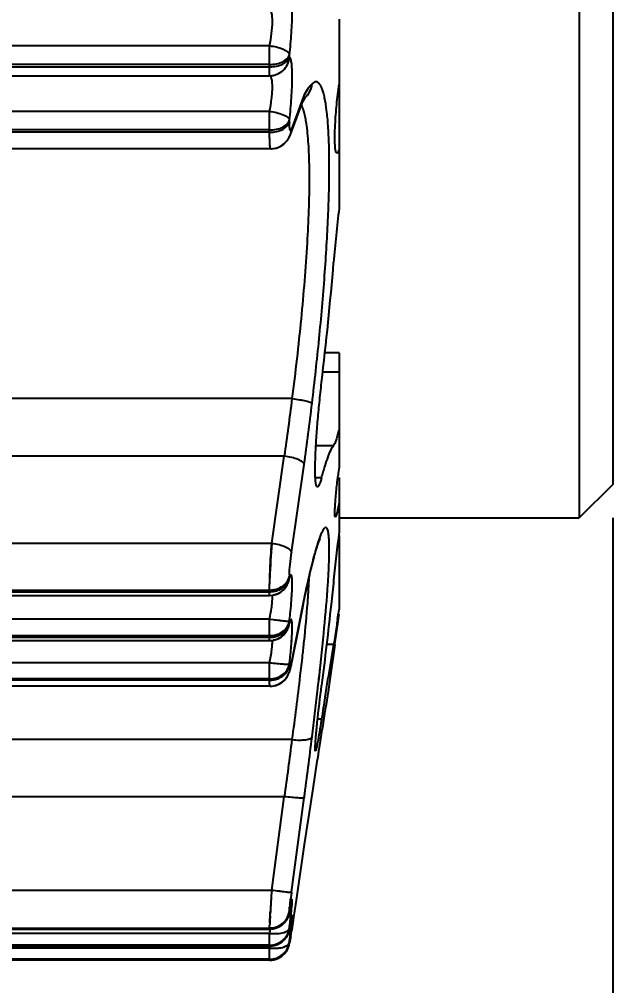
# Model space of a CAD drawing. Header units: millimetres. Extents: x 0 to 297, y 0 to 210.
# Drawn here: x 171.33 to 180.22, y 66.8 to 81.28 of the extents above; entities that cross this region are included whole.
import ezdxf

# ---------------------------------------------------------------- set-up
doc = ezdxf.new("R2010")
doc.units = ezdxf.units.MM
doc.header["$LTSCALE"] = 16.335
doc.layers.get('0').update_dxf_attribs({"linetype": 'CONTINUOUS'})
doc.layers.add('MEMBER', color=7, linetype='CONTINUOUS')
doc.styles.get("Standard").update_dxf_attribs({"font": 'txt', "width": 0.8})
doc.dimstyles.new('DIMSTYLE_3', dxfattribs={"dimtxt": 2.3, "dimasz": 2, "dimexe": 1, "dimexo": 0.5, "dimgap": 0.575, "dimtad": 1, "dimdec": 3, "dimdsep": 46, "dimtxsty": 'Standard', "dimblk": '_FILLED', "dimblk1": '_FILLED', "dimblk2": '_FILLED', "dimcen": 0.09, "dimadec": 0, "dimazin": 0, "dimtp": 0.1, "dimtm": 0.05, "dimtfac": 1, "dimtdec": 3, "dimtofl": 0, "dimtmove": 0, "dimatfit": 3, "dimldrblk": '_FILLED', "dimfxl": 1, "dimtolj": 1, "dimarcsym": 0})

# ---------------------------------------------------------------- blocks, each defined once
blk = doc.blocks.new('_FILLED')
at = {"color": 0, "linetype": 'ByBlock'}
blk.add_solid([(0, 0), (-1, 0.125), (-1, -0.125)], dxfattribs=at)
blk = doc.blocks.new('*D4')
at = {"color": 2, "linetype": 'Continuous'}
for p, q in [((180.218, 73.812), (180.218, 53.07)), ((162.718, 73.312), (162.718, 53.07)), ((162.718, 54.07), (171.468, 54.07)), ((180.218, 54.07), (171.468, 54.07))]:
    blk.add_line(p, q, dxfattribs=at)
at = {"color": 2, "linetype": 'Continuous', "xscale": 2, "yscale": 2, "zscale": 2, "rotation": 180}
blk.add_blockref('_FILLED', (162.718, 54.07), dxfattribs=at)
at = {"color": 2, "linetype": 'Continuous', "xscale": 2, "yscale": 2, "zscale": 2}
blk.add_blockref('_FILLED', (180.218, 54.07), dxfattribs=at)
at = {"color": 2, "linetype": 'Continuous', "insert": (171.468, 56.945), "char_height": 2.3, "width": 7.36, "attachment_point": 2, "line_spacing_factor": 0.9}
blk.add_mtext('17.5', dxfattribs=at)

msp = doc.modelspace()

# ---------------------------------------------------------------- linework, layer by layer
at = {"layer": 'MEMBER', "color": 7, "linetype": 'Continuous'}
for p, q in [((179.718, 121.8118), (179.718, 73.8118)), ((180.218, 121.3118), (180.218, 74.3118)), ((176.118, 81.2827), (176.118, 78.4494)), ((175.077, 80.886), (167.3589, 80.886)), ((175.077, 80.4379), (175.077, 80.886)), ((175.3741, 80.7147), (175.3741, 80.7506)), ((175.077, 80.6073), (167.3589, 80.6073)), ((167.3589, 80.5711), (175.077, 80.5711)), ((167.3589, 80.4379), (175.077, 80.4379)), ((175.3891, 79.5586), (175.5803, 80.069)), ((175.5971, 80.1508), (175.5373, 79.991)), ((175.5733, 80.0503), (175.5872, 80.0746)), ((175.5734, 80.0507), (175.5881, 80.0761)), ((175.5872, 80.0746), (175.6027, 80.099)), ((175.589, 80.0777), (175.6032, 80.0998)), ((175.6027, 80.099), (175.6148, 80.1159)), ((175.6148, 80.1159), (175.6205, 80.1228)), ((175.6222, 80.1248), (175.6234, 80.1262)), ((175.625, 80.1279), (175.6254, 80.1282)), ((175.5373, 79.991), (175.506, 79.9077)), ((175.077, 79.9027), (167.3589, 79.9027)), ((175.077, 79.5911), (175.077, 79.9027)), ((175.3741, 79.7429), (175.3741, 79.7768)), ((175.506, 79.9077), (175.4401, 79.732)), ((175.4737, 79.8216), (175.4401, 79.732)), ((175.506, 79.9077), (175.4737, 79.8216)), ((175.4401, 79.732), (175.4053, 79.6392)), ((175.077, 79.6252), (167.3589, 79.6252)), ((175.077, 79.5911), (167.3589, 79.5911)), ((175.0943, 79.3438), (167.3417, 79.3438)), ((176.118, 76.2869), (175.9068, 76.2869)), ((176.118, 76.2869), (176.118, 74.5736)), ((175.8747, 76.0033), (176.118, 76.0033)), ((175.4163, 75.5995), (167.0196, 75.5995)), ((175.7723, 74.8986), (176.0369, 74.8986)), ((175.2974, 74.7386), (167.1385, 74.7386)), ((175.1082, 73.4339), (175.2974, 74.7386)), ((175.4053, 73.2921), (175.5971, 74.6147)), ((175.7621, 74.4167), (175.8561, 74.4167)), ((176.118, 74.4159), (176.118, 73.6033)), ((180.218, 74.3118), (179.718, 73.8118)), ((176.118, 73.8118), (179.718, 73.8118)), ((167.3277, 73.4339), (175.1082, 73.4339)), ((175.8279, 73.4918), (175.8332, 73.5035)), ((175.8287, 73.4935), (175.8339, 73.505)), ((176.118, 73.5476), (176.118, 72.4427)), ((175.7452, 73.2338), (175.7597, 73.286)), ((175.7583, 73.2811), (175.7717, 73.3274)), ((175.7708, 73.3242), (175.7826, 73.3631)), ((175.7013, 73.0618), (175.7174, 73.127)), ((175.7076, 73.0878), (175.7204, 73.1388)), ((175.7076, 73.0878), (175.7134, 73.1231)), ((175.7174, 73.127), (175.734, 73.1917)), ((175.7316, 73.1825), (175.7471, 73.2408)), ((175.6772, 72.9619), (175.7039, 73.0726)), ((175.3607, 72.8525), (175.3608, 72.8529)), ((175.3741, 72.9163), (175.3741, 72.9408)), ((175.6269, 72.7435), (175.6528, 72.8573)), ((175.6528, 72.8573), (175.6781, 72.9655)), ((175.6711, 72.9256), (175.6715, 72.9371)), ((167.3589, 72.7319), (175.077, 72.7319)), ((167.3589, 72.7071), (175.077, 72.7071)), ((175.077, 72.6501), (175.077, 72.7319)), ((175.5935, 72.5918), (175.6276, 72.7464)), ((167.3589, 72.6501), (175.077, 72.6501)), ((175.592, 72.592), (175.5676, 72.4675)), ((175.5971, 72.618), (175.592, 72.592)), ((175.5971, 72.618), (175.5942, 72.5952)), ((175.5676, 72.4675), (175.4737, 71.9879)), ((175.077, 72.295), (167.3589, 72.295)), ((175.077, 71.9738), (175.077, 72.295)), ((175.077, 72.295), (175.1321, 72.2886)), ((175.3741, 72.239), (175.3741, 72.263)), ((176.056, 71.9223), (176.118, 72.3723)), ((176.056, 71.9223), (176.1025, 72.2604)), ((175.3635, 72.1849), (175.3653, 72.1901)), ((175.3635, 72.1849), (175.3636, 72.1852)), ((175.3636, 72.1852), (175.3741, 72.239)), ((175.077, 72.0484), (167.3589, 72.0484)), ((167.3589, 72.0242), (175.077, 72.0242)), ((167.3589, 71.9738), (175.077, 71.9738)), ((175.4737, 71.9879), (175.4401, 71.8166)), ((175.4401, 71.8166), (175.4053, 71.6392)), ((175.9304, 71.9198), (176.0369, 71.9198)), ((176.0546, 71.9118), (175.9718, 71.3229)), ((176.0546, 71.9119), (176.056, 71.9223)), ((175.077, 71.6437), (167.3589, 71.6437)), ((175.077, 71.3804), (175.077, 71.6437)), ((175.3741, 71.6006), (175.3741, 71.6225)), ((175.3965, 71.5879), (175.4026, 71.6172)), ((175.4026, 71.6172), (175.4053, 71.6392)), ((175.077, 71.4025), (167.3589, 71.4025)), ((175.077, 71.3804), (167.3589, 71.3804)), ((175.258, 71.3477), (175.2937, 71.3775)), ((175.2937, 71.3775), (175.3231, 71.4103)), ((175.9076, 71.1274), (175.9552, 71.4221)), ((175.0832, 71.292), (167.3527, 71.292)), ((175.0832, 71.292), (175.1381, 71.297)), ((175.7957, 71.2171), (175.8065, 71.3113)), ((175.9585, 71.2417), (175.9431, 71.1468)), ((175.9718, 71.3229), (175.9585, 71.2417)), ((175.9717, 71.3226), (175.9585, 71.2417)), ((175.9431, 71.1468), (175.9223, 71.0182)), ((175.7979, 70.8045), (175.8561, 70.8045)), ((175.4163, 70.4914), (167.0196, 70.4914)), ((175.8347, 70.4691), (175.8152, 70.3445)), ((175.8108, 70.3166), (175.7973, 70.2306)), ((175.8152, 70.3445), (175.8108, 70.3166)), ((175.2974, 69.6363), (167.1385, 69.6363)), ((175.1082, 68.2377), (175.2974, 69.6363)), ((175.4053, 68.2041), (175.5971, 69.6219)), ((175.5971, 68.9207), (175.4737, 68.0859)), ((167.3277, 68.2377), (175.1082, 68.2377)), ((175.4737, 68.0859), (175.4401, 67.8589)), ((175.086, 67.8801), (175.0875, 67.9081)), ((175.3727, 67.8994), (175.3785, 67.9326)), ((175.3727, 67.8995), (175.3741, 67.9096)), ((175.3741, 67.9096), (175.3741, 67.9193)), ((175.3756, 67.9163), (175.3822, 67.9533)), ((175.3798, 67.94), (175.3857, 67.9718)), ((175.3837, 67.9611), (175.3888, 67.9881)), ((175.3872, 67.9798), (175.3916, 68.0022)), ((175.3904, 67.9959), (175.3941, 68.0142)), ((175.3932, 68.0097), (175.3962, 68.0237)), ((175.3955, 68.0208), (175.3974, 68.029)), ((175.3969, 68.0267), (175.398, 68.0315)), ((175.0845, 67.8523), (175.086, 67.8801)), ((175.4003, 67.7994), (175.4016, 67.805)), ((175.4401, 67.8589), (175.4082, 67.6435)), ((167.3589, 67.6682), (175.077, 67.6682)), ((167.3589, 67.6584), (175.077, 67.6584)), ((167.3589, 67.6502), (175.077, 67.6502)), ((175.077, 67.6502), (175.077, 67.6682)), ((175.373, 67.6487), (175.3783, 67.6806)), ((175.373, 67.6488), (175.3741, 67.6566)), ((175.3741, 67.6566), (175.3741, 67.665)), ((175.3773, 67.6742), (175.3855, 67.7219)), ((175.3827, 67.706), (175.3891, 67.7419)), ((175.3982, 67.576), (175.405, 67.6211)), ((175.405, 67.6211), (175.4053, 67.6237)), ((175.4082, 67.6435), (175.4053, 67.6237)), ((175.077, 67.5886), (167.3589, 67.5886)), ((175.077, 67.3975), (175.077, 67.5886)), ((175.3902, 67.5251), (175.3982, 67.576)), ((175.077, 67.4118), (167.3589, 67.4118)), ((167.3589, 67.4033), (175.077, 67.4033)), ((167.3589, 67.3975), (175.077, 67.3975)), ((175.077, 67.3686), (167.3589, 67.3686)), ((175.077, 67.1936), (175.077, 67.3686)), ((175.3126, 67.2997), (175.3299, 67.3238)), ((175.3634, 67.394), (175.3689, 67.4124)), ((175.3669, 67.4055), (175.3716, 67.4233)), ((175.3689, 67.4124), (175.3724, 67.4264)), ((175.3716, 67.4233), (175.3748, 67.4377)), ((175.3741, 67.4487), (175.3741, 67.4553)), ((175.3751, 67.4388), (175.3777, 67.4518)), ((175.0775, 67.1862), (167.3584, 67.1862)), ((175.077, 67.2003), (167.3589, 67.2003)), ((175.077, 67.1936), (167.3589, 67.1936)), ((175.0775, 67.1862), (175.1042, 67.1874)), ((175.1042, 67.1874), (175.1399, 67.1928)), ((175.1487, 67.1948), (175.1825, 67.2052)), ((175.2614, 67.2491), (175.2852, 67.2697)), ((175.2852, 67.2697), (175.3061, 67.2918)), ((175.3101, 67.2966), (175.3276, 67.3203))]:
    msp.add_line(p, q, dxfattribs=at)
for points in [[(175.1751, 79.3548), (175.2369, 79.3793), (175.289, 79.4141), (175.3298, 79.4548), (175.3597, 79.497), (175.3799, 79.5361)], [(175.3584, 79.4949), (175.3785, 79.5332), (175.3888, 79.558)], [(175.0943, 79.3438), (175.1258, 79.3455), (175.1881, 79.3587), (175.2442, 79.3833), (175.2918, 79.4165), (175.3299, 79.4549)], [(175.0943, 79.3438), (175.1069, 79.3441), (175.1751, 79.3548)], [(175.7826, 73.3631), (175.7936, 73.3979), (175.8039, 73.4285)], [(175.8037, 73.428), (175.8128, 73.4535), (175.821, 73.4749), (175.8279, 73.4918)], [(175.3736, 71.5041), (175.3817, 71.529), (175.3886, 71.5539), (175.395, 71.5808), (175.4015, 71.6115), (175.5942, 72.5952)], [(175.3231, 71.4103), (175.3457, 71.4438), (175.3622, 71.4758), (175.3741, 71.5056), (175.3826, 71.532), (175.3897, 71.5586), (175.3965, 71.5879)], [(175.1381, 71.297), (175.1863, 71.3102), (175.2297, 71.3299), (175.2679, 71.3551), (175.3002, 71.3839), (175.3267, 71.415), (175.3473, 71.4464), (175.3624, 71.4763)], [(175.0832, 71.292), (175.1162, 71.2938), (175.1684, 71.3043), (175.2158, 71.3227), (175.258, 71.3477)], [(175.3867, 67.7287), (175.3903, 67.7487), (175.3936, 67.7661)], [(175.3936, 67.7661), (175.3965, 67.7808), (175.3989, 67.7926), (175.4007, 67.8014)], [(175.3776, 67.4516), (175.3805, 67.467), (175.3835, 67.4841), (175.3867, 67.5034), (175.3902, 67.5251)], [(175.3061, 67.2918), (175.3239, 67.3149), (175.3388, 67.3385), (175.3511, 67.3626), (175.3604, 67.3854), (175.367, 67.4056)], [(175.3276, 67.3203), (175.3423, 67.3449), (175.3538, 67.3688), (175.3622, 67.3906)], [(175.3299, 67.3238), (175.3443, 67.3487), (175.3554, 67.3725), (175.3634, 67.394)], [(175.3622, 67.3906), (175.3681, 67.4094), (175.3717, 67.4238)], [(175.0775, 67.1862), (175.1128, 67.1883), (175.1487, 67.1948)], [(175.1399, 67.1928), (175.1737, 67.2021), (175.2054, 67.2148), (175.2347, 67.2307), (175.2614, 67.2491)], [(175.1825, 67.2052), (175.214, 67.219), (175.2429, 67.2359), (175.269, 67.2552), (175.2922, 67.2766), (175.3126, 67.2997)]]:
    msp.add_lwpolyline(points, dxfattribs=at)
for centre, radius, start, end in [((175.3255, 80.1641), 0.2719, 339.55815, 357.18174), ((175.423, 80.3366), 0.2905, 314.17122, 327.06039), ((176.6826, 79.7427), 1.3085, 179.991, 180.69889), ((172.1798, 79.2275), 3.4846, 5.86079, 6.41156), ((199.2812, 75.7183), 23.3237, 173.27555, 175.27109), ((123.3177, 82.0192), 52.9007, 353.29119, 355.25282), ((106.1355, 84.3212), 69.8277, 352.112261, 352.82481), ((100.4938, 84.6056), 75.7649, 352.42248, 353.121602), ((189.4521, 72.8651), 13.4431, 172.69857, 173.23842), ((212.1257, 69.1873), 36.2775, 173.00817, 174.15316), ((188.3158, 72.4704), 13.2427, 175.82744, 178.09024), ((180.1835, 72.0746), 4.5907, 163.72409, 165.11634), ((190.2623, 69.5426), 14.983, 166.17435, 166.47123), ((182.231, 71.5246), 6.7107, 165.06845, 166.21973), ((192.2234, 69.0713), 16.9999, 166.4731, 167.02721), ((175.077, 72.9501), 0.3, 269.99998, 341.02339), ((175.1104, 72.9385), 0.2646, 341.0994, 355.18284), ((176.2623, 72.9403), 0.8882, 178.88132, 179.96816), ((194.8533, 68.4618), 19.6996, 167.01677, 167.271), ((167.2719, 73.2519), 8.4055, 356.55126, 357.77518), ((161.2611, 73.788), 14.7216, 355.89065, 356.76771), ((175.0767, 73.0992), 0.3674, 270.04296, 281.16509), ((175.0769, 73.0758), 0.3687, 270.01562, 278.3064), ((175.0787, 73.0655), 0.3582, 278.25649, 286.71726), ((170.3023, 72.9658), 5.117, 355.84498, 356.91846), ((197.1518, 67.9433), 22.0558, 167.27265, 167.76338), ((162.9439, 73.5191), 12.7417, 355.5807, 356.52282), ((113.5027, 81.7601), 63.3047, 351.395308, 351.536253), ((175.0773, 72.2736), 0.2997, 269.99999, 342.73279), ((175.1474, 72.3051), 0.2309, 326.79226, 338.29847), ((175.1471, 72.2811), 0.2312, 326.83056, 338.28877), ((175.0769, 72.4079), 0.3595, 270.01744, 278.54346), ((175.0769, 72.3834), 0.3592, 270.01757, 278.53), ((175.0785, 72.3745), 0.3501, 278.48195, 287.14899), ((175.0785, 72.399), 0.3504, 278.49629, 287.07089), ((170.403, 72.3225), 5.0167, 355.7508, 356.81697), ((317.3185, 48.4595), 143.2162, 170.571875, 170.773637), ((133.3921, 76.4206), 42.4377, 353.26816, 353.68466), ((175.7939, 77.8193), 6.217, 263.37823, 264.37883), ((117.3506, 77.9803), 58.8351, 353.491555, 353.734777), ((175.0767, 71.7298), 0.3494, 270.05267, 281.7542), ((111.4708, 79.0734), 64.5189, 352.356152, 353.210592), ((96.397, 80.4213), 79.9304, 352.893716, 353.387628), ((330.1902, 46.3801), 156.2547, 170.887234, 171.007123), ((328.0877, 46.4717), 154.1326, 170.836288, 171.043004), ((17.0086, 90.3295), 159.9347, 352.560714, 352.889785), ((29.5381, 89.4749), 147.1082, 352.249645, 352.58561), ((343.8287, 43.9981), 170.0667, 171.126787, 171.312042), ((533.6087, 14.9843), 362.0518, 171.309814, 171.432502), ((202.3578, 66.3659), 27.3139, 176.0705, 176.82205), ((203.6311, 66.2854), 28.5897, 176.08445, 176.74615), ((184.0439, 67.0326), 8.7177, 172.27715, 172.76858), ((183.9946, 67.0391), 8.6679, 172.27574, 172.77), ((180.6356, 67.4491), 5.284, 172.94624, 173.89079), ((182.8477, 67.184), 7.512, 172.89098, 173.01163), ((183.2775, 67.1304), 7.9451, 172.77244, 172.89112), ((175.0999, 67.959), 0.2771, 347.71705, 351.76533), ((175.0969, 67.9497), 0.2801, 349.64299, 351.77627), ((180.2058, 67.0806), 4.9023, 169.41865, 170.26404), ((178.2721, 67.7009), 2.9071, 174.13907, 174.4058), ((178.8974, 67.6368), 3.5358, 173.91715, 174.14057), ((175.0772, 67.9501), 0.2997, 269.99994, 350.18044), ((184.248, 67.3532), 9.1771, 176.88213, 177.54358), ((175.0842, 67.9642), 0.2939, 310.18718, 323.92976), ((159.9552, 69.6133), 15.5415, 352.79827, 353.51963), ((157.8255, 69.8782), 17.6876, 352.81182, 353.15026), ((162.8328, 69.2754), 12.6441, 353.15617, 353.56939), ((175.0766, 67.9684), 0.31, 270.069, 289.82235), ((168.4816, 69.0393), 6.753, 347.59526, 348.14231), ((179.8465, 67.5439), 4.7715, 177.56561, 177.84903), ((179.7088, 67.5494), 4.6336, 177.5614, 177.85324), ((175.0772, 67.6974), 0.2997, 273.27436, 350.56488), ((175.0784, 67.9621), 0.3035, 289.91733, 300.00502), ((175.0805, 67.9686), 0.2996, 296.6204, 310.18691), ((175.0839, 67.7073), 0.2933, 320.55983, 348.55548), ((175.0853, 67.6983), 0.2918, 320.63249, 351.77474), ((175.0916, 67.7055), 0.2854, 348.60648, 351.83947), ((182.1016, 66.5467), 6.8184, 169.9946, 170.63172), ((157.7614, 69.7193), 17.7576, 352.67498, 353.29054), ((161.3275, 69.2881), 14.1656, 352.97949, 353.33737), ((166.9065, 68.6348), 8.5484, 353.34856, 353.85919), ((165.2915, 69.1216), 10.2241, 351.31738, 351.57561), ((175.1572, 68.3379), 0.7536, 263.8894, 268.08654), ((175.1551, 68.2553), 0.6709, 268.03113, 272.54985), ((175.0789, 67.7128), 0.3007, 289.99667, 310.24554), ((175.0807, 67.7104), 0.2977, 310.2844, 320.56343), ((155.0555, 70.0625), 20.4852, 352.68775, 352.97388), ((168.155, 68.6851), 7.3275, 351.01832, 351.31146), ((166.5039, 69.2863), 8.785, 347.39129, 347.59307), ((175.077, 67.6939), 0.2963, 270.00482, 273.32845), ((175.1493, 68.0552), 0.6904, 263.99224, 268.5722), ((175.077, 67.7178), 0.3061, 270.03404, 289.94568), ((175.1481, 67.9808), 0.616, 268.51358, 273.43576), ((175.0825, 67.497), 0.2945, 320.73613, 351.85695), ((175.0768, 67.5044), 0.3041, 270.03495, 290.07477), ((175.0792, 67.4996), 0.2988, 310.48364, 320.76138), ((175.0806, 67.4914), 0.2967, 310.64003, 324.36572)]:
    msp.add_arc(centre, radius, start, end, dxfattribs=at)
for points, knots in [([(175.3741, 80.7506), (175.3877, 80.8592), (175.4029, 81.0225), (175.4141, 81.2363), (175.4171, 81.3837), (175.4149, 81.5104), (175.4076, 81.6086), (175.3975, 81.6711), (175.3856, 81.7021), (175.3781, 81.7114), (175.3741, 81.713)], [0, 0, 0, 0, 0.337995, 0.5060548, 0.6608505, 0.7934926, 0.8967686, 0.9656838, 0.9867656, 1, 1, 1, 1]), ([(175.077, 80.886), (175.0904, 80.9474), (175.1103, 81.069), (175.1222, 81.2348), (175.1165, 81.3535), (175.0996, 81.4153), (175.0846, 81.4335), (175.077, 81.4353)], [0, 0, 0, 0, 0.3348281, 0.6547038, 0.8882153, 0.9584668, 1, 1, 1, 1]), ([(175.077, 80.886), (175.1462, 80.8786), (175.2418, 80.8571), (175.3405, 80.8033), (175.3706, 80.7676), (175.3741, 80.7506)], [0, 0, 0, 0, 0.61732, 0.8459607, 1, 1, 1, 1]), ([(175.077, 80.6073), (175.1122, 80.6073), (175.1803, 80.6142), (175.2888, 80.6469), (175.3624, 80.7043), (175.3741, 80.7506)], [0, 0, 0, 0, 0.3055174, 0.5851134, 1, 1, 1, 1]), ([(175.077, 80.4379), (175.1139, 80.438), (175.1884, 80.4522), (175.2841, 80.5128), (175.3515, 80.6042), (175.3712, 80.6777), (175.3741, 80.7147)], [0, 0, 0, 0, 0.2492061, 0.4989125, 0.7492574, 1, 1, 1, 1]), ([(175.077, 80.5711), (175.1122, 80.5711), (175.1803, 80.578), (175.2888, 80.6108), (175.3624, 80.6683), (175.3741, 80.7147)], [0, 0, 0, 0, 0.3053776, 0.584898, 1, 1, 1, 1]), ([(175.3741, 79.7768), (175.3875, 79.8859), (175.4028, 80.0492), (175.414, 80.262), (175.4172, 80.4067), (175.4149, 80.5291), (175.4085, 80.614), (175.4001, 80.6654), (175.393, 80.6909), (175.3859, 80.7076), (175.3777, 80.7144), (175.3741, 80.7147)], [0, 0, 0, 0, 0.3477719, 0.5183048, 0.6737354, 0.8051399, 0.9054122, 0.9423148, 0.9699321, 0.9885377, 1, 1, 1, 1]), ([(175.077, 79.9027), (175.0903, 79.9644), (175.1056, 80.0574), (175.1169, 80.1792), (175.1201, 80.2622), (175.1177, 80.3326), (175.1115, 80.3812), (175.1026, 80.4106), (175.0948, 80.4277), (175.0841, 80.4376), (175.077, 80.4379)], [0, 0, 0, 0, 0.3437544, 0.5124405, 0.6661654, 0.7959939, 0.8953569, 0.932582, 0.9616033, 1, 1, 1, 1]), ([(175.7134, 80.3176), (175.692, 80.297), (175.6495, 80.2432), (175.6151, 80.1845), (175.5971, 80.1508)], [0, 0, 0, 0, 0.438005, 1, 1, 1, 1]), ([(175.7134, 75.5318), (175.7522, 75.8537), (175.8224, 76.4904), (175.8916, 77.2782), (175.9326, 77.8858), (175.9547, 78.3105), (175.9684, 78.7064), (175.9732, 79.0684), (175.9693, 79.3918), (175.9568, 79.6724), (175.9361, 79.9067), (175.9111, 80.0713), (175.8858, 80.1772), (175.8665, 80.2376), (175.8456, 80.285), (175.8229, 80.3195), (175.7977, 80.3417), (175.7566, 80.3518), (175.7284, 80.3321), (175.7134, 80.3176)], [0, 0, 0, 0, 0.1967798, 0.3888333, 0.4800395, 0.56645, 0.6469525, 0.7205107, 0.7862094, 0.8432442, 0.8909766, 0.9289428, 0.9442023, 0.9569911, 0.9673866, 0.9755636, 0.9819244, 0.9873176, 1, 1, 1, 1]), ([(176.0603, 79.7018), (176.0653, 79.8033), (176.0807, 80.0073), (176.1038, 80.2106), (176.118, 80.3126)], [0, 0, 0, 0, 0.4966537, 1, 1, 1, 1]), ([(175.5953, 79.8895), (175.5924, 79.9006), (175.5814, 79.939), (175.5676, 79.9768), (175.5546, 80.0022)], [0, 0, 0, 0, 0.2867662, 1, 1, 1, 1]), ([(175.5675, 79.9741), (175.5664, 79.9766), (175.5624, 79.9861), (175.558, 79.9954), (175.5546, 80.0022)], [0, 0, 0, 0, 0.2621483, 1, 1, 1, 1]), ([(175.077, 79.9027), (175.146, 79.8952), (175.2409, 79.8748), (175.3393, 79.8255), (175.3705, 79.7927), (175.3741, 79.7768)], [0, 0, 0, 0, 0.6253681, 0.8529063, 1, 1, 1, 1]), ([(175.077, 79.6252), (175.1122, 79.6252), (175.1801, 79.6321), (175.2712, 79.6625), (175.341, 79.7096), (175.3688, 79.7546), (175.3741, 79.7768)], [0, 0, 0, 0, 0.2985592, 0.5731988, 0.8071533, 1, 1, 1, 1]), ([(175.6209, 79.7711), (175.619, 79.7818), (175.6117, 79.8216), (175.6029, 79.8611), (175.5953, 79.8895)], [0, 0, 0, 0, 0.2709281, 1, 1, 1, 1]), ([(175.077, 79.5911), (175.1122, 79.5911), (175.1805, 79.5985), (175.2904, 79.6336), (175.3626, 79.695), (175.3741, 79.7429)], [0, 0, 0, 0, 0.3010276, 0.5785823, 1, 1, 1, 1]), ([(175.3769, 79.6672), (175.3765, 79.6715), (175.375, 79.6913), (175.3744, 79.7112), (175.3742, 79.7268)], [0, 0, 0, 0, 0.2176963, 1, 1, 1, 1]), ([(175.38, 79.6436), (175.3796, 79.6453), (175.3784, 79.6531), (175.3775, 79.661), (175.3769, 79.6672)], [0, 0, 0, 0, 0.2214737, 1, 1, 1, 1]), ([(175.4053, 79.6392), (175.4041, 79.6361), (175.4019, 79.6307), (175.3982, 79.6242), (175.3949, 79.6199), (175.3886, 79.618), (175.3824, 79.6295), (175.381, 79.6375), (175.38, 79.6436)], [0, 0, 0, 0, 0.186065, 0.3257112, 0.4216015, 0.4865601, 0.6550326, 1, 1, 1, 1]), ([(175.6426, 79.6166), (175.6411, 79.6305), (175.6349, 79.6821), (175.6274, 79.7336), (175.6209, 79.7711)], [0, 0, 0, 0, 0.2676454, 1, 1, 1, 1]), ([(176.0847, 79.2781), (176.0807, 79.2781), (176.0748, 79.2849), (176.0706, 79.2954), (176.0651, 79.3148), (176.0604, 79.3474), (176.0546, 79.421), (176.0538, 79.5407), (176.0574, 79.6438), (176.0603, 79.7018)], [0, 0, 0, 0, 0.0277381, 0.0509499, 0.0816676, 0.1663866, 0.281491, 0.5952881, 1, 1, 1, 1]), ([(175.0943, 79.3438), (175.0924, 79.3438), (175.0888, 79.3509), (175.0865, 79.3625), (175.0835, 79.3836), (175.0813, 79.4115), (175.0794, 79.4472), (175.0774, 79.5078), (175.077, 79.5566), (175.077, 79.5911)], [0, 0, 0, 0, 0.0225761, 0.0741076, 0.1570291, 0.2707923, 0.4140494, 0.584929, 1, 1, 1, 1]), ([(175.4163, 75.5995), (175.468, 75.9979), (175.5573, 76.7746), (175.6474, 77.8763), (175.6801, 78.711), (175.6706, 79.2727), (175.6545, 79.5104), (175.6426, 79.6166)], [0, 0, 0, 0, 0.2990413, 0.5818939, 0.8227881, 0.9204567, 1, 1, 1, 1]), ([(176.118, 79.3342), (176.1131, 79.3198), (176.1061, 79.3012), (176.0941, 79.2825), (176.0874, 79.2781), (176.0847, 79.2781)], [0, 0, 0, 0, 0.6768268, 0.8766074, 1, 1, 1, 1]), ([(175.7932, 74.2779), (175.7889, 74.2779), (175.7824, 74.2848), (175.7778, 74.2959), (175.7717, 74.3161), (175.7665, 74.3505), (175.7599, 74.4293), (175.7585, 74.5609), (175.7637, 74.7543), (175.7766, 74.989), (175.7966, 75.2554), (175.8232, 75.5424), (175.8445, 75.7393), (175.8561, 75.8391)], [0, 0, 0, 0, 0.0081717, 0.0148474, 0.0236643, 0.0479991, 0.0813304, 0.1741599, 0.2988297, 0.4503282, 0.6224169, 0.8082871, 1, 1, 1, 1]), ([(175.4163, 75.5995), (175.4527, 75.5952), (175.5057, 75.5877), (175.5732, 75.5758), (175.617, 75.5668), (175.6536, 75.5578), (175.6823, 75.5491), (175.7013, 75.5412), (175.7114, 75.5353), (175.7134, 75.5318)], [0, 0, 0, 0, 0.3582384, 0.5232871, 0.670285, 0.7947575, 0.8925949, 0.96119, 1, 1, 1, 1]), ([(176.118, 75.1444), (176.1107, 75.114), (176.097, 75.0596), (176.0762, 74.9879), (176.0575, 74.9359), (176.0442, 74.9081), (176.0369, 74.8986)], [0, 0, 0, 0, 0.3600369, 0.648286, 0.86168, 1, 1, 1, 1]), ([(175.8561, 74.4167), (175.8723, 74.4749), (175.9029, 74.58), (175.9496, 74.7192), (175.9917, 74.8226), (176.0214, 74.8783), (176.0369, 74.8986)], [0, 0, 0, 0, 0.3512613, 0.6358807, 0.8520629, 1, 1, 1, 1]), ([(175.5971, 74.6147), (175.5948, 74.6297), (175.5737, 74.651), (175.5403, 74.672), (175.4867, 74.6969), (175.4053, 74.7216), (175.3349, 74.7342), (175.2974, 74.7386)], [0, 0, 0, 0, 0.1361963, 0.2380072, 0.3615773, 0.6614668, 1, 1, 1, 1]), ([(176.0624, 73.8263), (176.061, 73.8263), (176.058, 73.8309), (176.0567, 73.8393), (176.055, 73.8539), (176.0543, 73.8837), (176.0553, 73.9341), (176.0595, 74.0087), (176.0664, 74.1006), (176.0761, 74.2069), (176.0882, 74.3242), (176.0975, 74.4058), (176.1025, 74.4479)], [0, 0, 0, 0, 0.0067161, 0.020903, 0.0438018, 0.0755074, 0.1643994, 0.2851954, 0.434033, 0.6063258, 0.7968816, 1, 1, 1, 1]), ([(175.8561, 74.4167), (175.8506, 74.3965), (175.8404, 74.3617), (175.8238, 74.3175), (175.811, 74.2907), (175.7985, 74.2779), (175.7932, 74.2779)], [0, 0, 0, 0, 0.4028862, 0.7028853, 0.898324, 1, 1, 1, 1]), ([(176.118, 74.044), (176.1124, 74.0133), (176.1041, 73.9699), (176.0926, 73.9163), (176.0852, 73.8851), (176.0787, 73.8606), (176.0727, 73.8424), (176.0684, 73.832), (176.0642, 73.8263), (176.0624, 73.8263)], [0, 0, 0, 0, 0.4147385, 0.584702, 0.7268234, 0.8396881, 0.9226153, 0.9753166, 1, 1, 1, 1]), ([(175.9593, 72.9579), (175.9641, 73.0441), (175.9696, 73.1665), (175.9722, 73.3204), (175.9714, 73.4146), (175.9682, 73.494), (175.9627, 73.5586), (175.9548, 73.608), (175.9458, 73.6398), (175.9365, 73.6569), (175.9295, 73.6648), (175.9213, 73.6687), (175.9123, 73.6678), (175.9034, 73.6627), (175.8897, 73.6495), (175.8722, 73.6223), (175.8508, 73.5782), (175.816, 73.4904), (175.7928, 73.4158), (175.7768, 73.3612)], [0, 0, 0, 0, 0.2418807, 0.3433522, 0.4313603, 0.5056793, 0.5661511, 0.61279, 0.645964, 0.6578922, 0.6672247, 0.6748913, 0.6824614, 0.6915539, 0.7031607, 0.7355322, 0.7812187, 0.8405551, 1, 1, 1, 1]), ([(175.077, 72.7319), (175.077, 72.8373), (175.0856, 73.0715), (175.0989, 73.3054), (175.1082, 73.4339)], [0, 0, 0, 0, 0.4500104, 1, 1, 1, 1]), ([(175.1082, 73.4339), (175.1456, 73.4292), (175.2161, 73.4154), (175.2973, 73.3876), (175.3502, 73.359), (175.3841, 73.3339), (175.4036, 73.3088), (175.4053, 73.2921)], [0, 0, 0, 0, 0.3304571, 0.6260276, 0.749361, 0.852735, 1, 1, 1, 1]), ([(175.3743, 72.9576), (175.3752, 73.0093), (175.3837, 73.1211), (175.3966, 73.2323), (175.4053, 73.2921)], [0, 0, 0, 0, 0.461303, 1, 1, 1, 1]), ([(175.077, 72.7319), (175.077, 72.7447), (175.0774, 72.8046), (175.0789, 72.8646), (175.0804, 72.9117)], [0, 0, 0, 0, 0.2137489, 1, 1, 1, 1]), ([(175.2739, 72.7914), (175.2827, 72.7976), (175.3155, 72.8234), (175.3421, 72.8573), (175.3557, 72.885)], [0, 0, 0, 0, 0.260087, 1, 1, 1, 1]), ([(175.3109, 72.7979), (175.3164, 72.8035), (175.337, 72.8262), (175.3533, 72.8529), (175.3619, 72.8739)], [0, 0, 0, 0, 0.257153, 1, 1, 1, 1]), ([(175.4119, 72.6907), (175.4134, 72.7174), (175.4155, 72.7667), (175.4166, 72.834), (175.4156, 72.8815), (175.4134, 72.9121), (175.4112, 72.9291), (175.4086, 72.9422), (175.4055, 72.9511), (175.4016, 72.9572), (175.3953, 72.9575), (175.3903, 72.9521), (175.3822, 72.939), (175.3775, 72.926), (175.3741, 72.9163)], [0, 0, 0, 0, 0.2508403, 0.4626221, 0.6299921, 0.6959474, 0.7496862, 0.7910764, 0.8204507, 0.8392252, 0.8530975, 0.8728445, 0.9033635, 1, 1, 1, 1]), ([(176.0369, 72.8829), (176.0245, 72.7608), (175.9687, 72.2341), (175.9062, 71.708), (175.8561, 71.304)], [0, 0, 0, 0, 0.2315461, 1, 1, 1, 1]), ([(175.1479, 72.7388), (175.1594, 72.7411), (175.2038, 72.752), (175.2461, 72.7719), (175.2739, 72.7914)], [0, 0, 0, 0, 0.2573391, 1, 1, 1, 1]), ([(175.1818, 72.7224), (175.1943, 72.7262), (175.2414, 72.7433), (175.2848, 72.7716), (175.3109, 72.7979)], [0, 0, 0, 0, 0.2599939, 1, 1, 1, 1]), ([(175.3741, 72.263), (175.3785, 72.3011), (175.3941, 72.4434), (175.4064, 72.5861), (175.4119, 72.6907)], [0, 0, 0, 0, 0.2680571, 1, 1, 1, 1]), ([(175.8065, 71.3113), (175.8359, 71.5687), (175.887, 72.0421), (175.9293, 72.5164), (175.9448, 72.733)], [0, 0, 0, 0, 0.5440081, 1, 1, 1, 1]), ([(175.077, 72.295), (175.0912, 72.3651), (175.1084, 72.4641), (175.1191, 72.5843), (175.1198, 72.6336), (175.1177, 72.654)], [0, 0, 0, 0, 0.5930641, 0.8298435, 1, 1, 1, 1]), ([(175.5722, 71.7524), (175.5801, 71.824), (175.6082, 72.0853), (175.6331, 72.347), (175.6477, 72.5373)], [0, 0, 0, 0, 0.2738729, 1, 1, 1, 1]), ([(175.1321, 72.2886), (175.1624, 72.2851), (175.218, 72.2789), (175.2909, 72.2707), (175.3412, 72.2661), (175.3663, 72.263), (175.3741, 72.263)], [0, 0, 0, 0, 0.376812, 0.6889896, 0.9043986, 1, 1, 1, 1]), ([(175.4059, 71.9508), (175.4084, 71.9841), (175.4124, 72.0458), (175.4155, 72.1197), (175.4164, 72.171), (175.4162, 72.2029), (175.4152, 72.23), (175.4135, 72.2521), (175.4113, 72.2692), (175.4081, 72.2807), (175.4048, 72.2889), (175.3975, 72.2903), (175.3921, 72.2834), (175.3831, 72.2674), (175.3779, 72.2511), (175.3741, 72.239)], [0, 0, 0, 0, 0.2488934, 0.4619164, 0.5529062, 0.6325007, 0.7001162, 0.7554056, 0.798107, 0.8282185, 0.8466913, 0.8585049, 0.8761055, 0.9051368, 1, 1, 1, 1]), ([(176.0948, 72.2887), (176.0895, 72.2534), (176.0707, 72.1304), (176.0514, 72.0074), (176.0369, 71.9198)], [0, 0, 0, 0, 0.2867514, 1, 1, 1, 1]), ([(175.1814, 72.064), (175.1939, 72.0678), (175.2412, 72.0854), (175.2845, 72.1144), (175.3106, 72.1412)], [0, 0, 0, 0, 0.2589859, 1, 1, 1, 1]), ([(175.1818, 72.0399), (175.1943, 72.0438), (175.2416, 72.0615), (175.2849, 72.0905), (175.3109, 72.1175)], [0, 0, 0, 0, 0.2589826, 1, 1, 1, 1]), ([(175.3106, 72.1412), (175.3162, 72.147), (175.337, 72.1705), (175.3533, 72.198), (175.3619, 72.2197)], [0, 0, 0, 0, 0.2562986, 1, 1, 1, 1]), ([(175.3109, 72.1175), (175.3164, 72.1232), (175.3371, 72.1466), (175.3533, 72.174), (175.3619, 72.1956)], [0, 0, 0, 0, 0.256213, 1, 1, 1, 1]), ([(175.077, 71.6437), (175.0901, 71.7082), (175.1062, 71.7995), (175.1179, 71.9115), (175.1197, 71.9584), (175.1188, 71.9785)], [0, 0, 0, 0, 0.5842651, 0.8217677, 1, 1, 1, 1]), ([(175.3741, 71.6225), (175.3774, 71.651), (175.3896, 71.7603), (175.3999, 71.8699), (175.4059, 71.9508)], [0, 0, 0, 0, 0.2616234, 1, 1, 1, 1]), ([(175.077, 71.6437), (175.1132, 71.6395), (175.1659, 71.6338), (175.2333, 71.6276), (175.2769, 71.6241), (175.3135, 71.6218), (175.3421, 71.6204), (175.3611, 71.6209), (175.3712, 71.621), (175.3741, 71.6225)], [0, 0, 0, 0, 0.3662002, 0.5331818, 0.6814126, 0.8058925, 0.9024994, 0.9677556, 1, 1, 1, 1]), ([(175.077, 71.4025), (175.1124, 71.4025), (175.1827, 71.413), (175.2757, 71.4594), (175.345, 71.5311), (175.3691, 71.592), (175.3741, 71.6225)], [0, 0, 0, 0, 0.2662361, 0.5238805, 0.767998, 1, 1, 1, 1]), ([(175.3218, 71.4883), (175.3286, 71.4965), (175.3531, 71.5301), (175.3691, 71.5701), (175.3741, 71.6006)], [0, 0, 0, 0, 0.2574943, 1, 1, 1, 1]), ([(175.3406, 71.536), (175.3448, 71.5426), (175.3602, 71.5696), (175.3703, 71.5996), (175.3741, 71.6225)], [0, 0, 0, 0, 0.2549321, 1, 1, 1, 1]), ([(175.4053, 71.6392), (175.4033, 71.6289), (175.3994, 71.6105), (175.3943, 71.589), (175.3903, 71.5753), (175.3877, 71.5678), (175.3854, 71.5621), (175.3833, 71.5585), (175.3812, 71.556), (175.3785, 71.5567), (175.3773, 71.5598), (175.3754, 71.5668), (175.3744, 71.5809), (175.3741, 71.5932), (175.3741, 71.6006)], [0, 0, 0, 0, 0.2358331, 0.4227444, 0.4963282, 0.5560929, 0.6018021, 0.6336049, 0.6528029, 0.6662291, 0.6875399, 0.7219646, 0.8331394, 1, 1, 1, 1]), ([(175.0832, 71.292), (175.0825, 71.292), (175.0812, 71.2943), (175.0797, 71.3014), (175.0781, 71.3183), (175.0772, 71.3456), (175.077, 71.3677), (175.077, 71.3804)], [0, 0, 0, 0, 0.0224042, 0.0718564, 0.2618811, 0.572951, 1, 1, 1, 1]), ([(175.2148, 71.409), (175.2253, 71.4136), (175.2651, 71.4337), (175.3006, 71.4628), (175.3218, 71.4883)], [0, 0, 0, 0, 0.2576384, 1, 1, 1, 1]), ([(175.7611, 70.3991), (175.7636, 70.4464), (175.7731, 70.5623), (175.8031, 70.8642), (175.8331, 71.1184), (175.8561, 71.304)], [0, 0, 0, 0, 0.1563087, 0.3832735, 1, 1, 1, 1]), ([(175.8561, 70.8045), (175.8525, 70.7817), (175.8394, 70.6995), (175.8259, 70.6173), (175.8156, 70.558)], [0, 0, 0, 0, 0.2772159, 1, 1, 1, 1]), ([(175.4163, 70.4914), (175.4524, 70.4872), (175.5202, 70.4828), (175.6005, 70.486), (175.6542, 70.4958), (175.6871, 70.5063), (175.71, 70.5206), (175.7134, 70.533)], [0, 0, 0, 0, 0.3518673, 0.6556886, 0.777436, 0.8751544, 1, 1, 1, 1]), ([(175.8156, 70.558), (175.8102, 70.5271), (175.8005, 70.4725), (175.7868, 70.4022), (175.7771, 70.3577), (175.7703, 70.3342), (175.7674, 70.3263), (175.7659, 70.3236)], [0, 0, 0, 0, 0.3927148, 0.6931825, 0.8964808, 0.9607727, 1, 1, 1, 1]), ([(175.7594, 70.3499), (175.7594, 70.3532), (175.7596, 70.3696), (175.7604, 70.386), (175.7611, 70.3991)], [0, 0, 0, 0, 0.2045285, 1, 1, 1, 1]), ([(175.7633, 70.3211), (175.7624, 70.3211), (175.7609, 70.3241), (175.7598, 70.3332), (175.7594, 70.3427), (175.7594, 70.3499)], [0, 0, 0, 0, 0.0836641, 0.2711815, 1, 1, 1, 1]), ([(175.5971, 69.6219), (175.5956, 69.6193), (175.5851, 69.6171), (175.5675, 69.6153), (175.5387, 69.6152), (175.502, 69.6164), (175.4576, 69.6194), (175.3886, 69.6255), (175.3345, 69.6316), (175.2974, 69.6363)], [0, 0, 0, 0, 0.0297058, 0.0918304, 0.1864417, 0.3102884, 0.4592218, 0.6280691, 1, 1, 1, 1]), ([(175.1082, 68.2377), (175.1452, 68.2326), (175.1991, 68.2256), (175.2679, 68.2171), (175.312, 68.2119), (175.3485, 68.2079), (175.3736, 68.2054), (175.389, 68.2043), (175.3968, 68.2038), (175.4019, 68.2038), (175.4045, 68.2038), (175.4053, 68.2041)], [0, 0, 0, 0, 0.3745572, 0.5452261, 0.6952306, 0.8196318, 0.9137921, 0.9484926, 0.9745796, 0.9918035, 1, 1, 1, 1]), ([(175.3816, 68.0114), (175.3824, 68.0192), (175.3861, 68.0533), (175.3902, 68.0874), (175.3935, 68.1137)], [0, 0, 0, 0, 0.2270404, 1, 1, 1, 1]), ([(175.4119, 68.0023), (175.4129, 68.0141), (175.4146, 68.0347), (175.416, 68.0588), (175.4163, 68.0736), (175.4163, 68.0813), (175.4156, 68.0867), (175.4156, 68.0901), (175.4134, 68.0919), (175.4117, 68.0889), (175.4102, 68.0854), (175.4081, 68.079), (175.4058, 68.0706), (175.4018, 68.0549), (175.399, 68.0419), (175.397, 68.0325)], [0, 0, 0, 0, 0.2337151, 0.4104244, 0.4766434, 0.5277381, 0.5636434, 0.5847649, 0.5938384, 0.6078789, 0.6359835, 0.6790621, 0.7371507, 0.8101215, 1, 1, 1, 1]), ([(175.3974, 67.8593), (175.3997, 67.8794), (175.4065, 67.9429), (175.413, 68.0065), (175.4154, 68.0501)], [0, 0, 0, 0, 0.3174358, 1, 1, 1, 1]), ([(175.077, 67.6584), (175.1126, 67.6584), (175.1841, 67.6709), (175.2776, 67.7249), (175.3461, 67.8075), (175.3691, 67.8752), (175.3741, 67.9096)], [0, 0, 0, 0, 0.2528797, 0.5041958, 0.7531203, 1, 1, 1, 1]), ([(175.397, 68.0325), (175.3953, 68.0242), (175.3871, 67.9834), (175.3797, 67.9423), (175.3741, 67.9096)], [0, 0, 0, 0, 0.2035436, 1, 1, 1, 1]), ([(175.3741, 67.9193), (175.3741, 67.9228), (175.3749, 67.9445), (175.377, 67.9661), (175.3788, 67.9843)], [0, 0, 0, 0, 0.1604937, 1, 1, 1, 1]), ([(175.397, 68.0325), (175.3962, 68.0287), (175.3927, 68.0115), (175.3894, 67.9942), (175.3869, 67.9808)], [0, 0, 0, 0, 0.2228782, 1, 1, 1, 1]), ([(175.0793, 67.7465), (175.0797, 67.7561), (175.0817, 67.8006), (175.0841, 67.8451), (175.086, 67.8801)], [0, 0, 0, 0, 0.214694, 1, 1, 1, 1]), ([(175.2302, 67.6993), (175.2666, 67.7203), (175.3311, 67.7783), (175.3649, 67.8583), (175.3724, 67.8993)], [0, 0, 0, 0, 0.5024971, 1, 1, 1, 1]), ([(175.2739, 67.7397), (175.2981, 67.7602), (175.3401, 67.8093), (175.3639, 67.8693), (175.3706, 67.9)], [0, 0, 0, 0, 0.5019172, 1, 1, 1, 1]), ([(175.4049, 67.8251), (175.4036, 67.8192), (175.397, 67.788), (175.3913, 67.7567), (175.3869, 67.7313)], [0, 0, 0, 0, 0.1912721, 1, 1, 1, 1]), ([(175.4154, 67.8243), (175.4161, 67.8352), (175.4176, 67.8784), (175.4073, 67.836), (175.4049, 67.8251)], [0, 0, 0, 0, 0.4951922, 1, 1, 1, 1]), ([(175.4059, 67.7203), (175.4075, 67.7352), (175.4103, 67.7623), (175.4136, 67.7985), (175.4155, 67.8233), (175.4161, 67.8386), (175.4164, 67.8465), (175.4159, 67.8521), (175.4161, 67.8555), (175.4142, 67.8575), (175.4127, 67.8542), (175.4114, 67.8508), (175.4094, 67.8441), (175.4072, 67.8355), (175.4057, 67.8288), (175.4049, 67.8251)], [0, 0, 0, 0, 0.2630368, 0.4767523, 0.6383173, 0.6988898, 0.7456646, 0.7784623, 0.7974532, 0.8045872, 0.8165546, 0.84174, 0.8807341, 0.9335441, 1, 1, 1, 1]), ([(175.077, 67.6682), (175.077, 67.6716), (175.0772, 67.6898), (175.0778, 67.7081), (175.0784, 67.7229)], [0, 0, 0, 0, 0.1860955, 1, 1, 1, 1]), ([(175.316, 67.6103), (175.3221, 67.6129), (175.3421, 67.6224), (175.3609, 67.637), (175.3686, 67.6507)], [0, 0, 0, 0, 0.2964437, 1, 1, 1, 1]), ([(175.077, 67.4033), (175.13, 67.4033), (175.2373, 67.4316), (175.3152, 67.5111), (175.3406, 67.557)], [0, 0, 0, 0, 0.5022115, 1, 1, 1, 1]), ([(175.1321, 67.5847), (175.1454, 67.5843), (175.163, 67.5842), (175.1807, 67.5848), (175.185, 67.585)], [0, 0, 0, 0, 0.7551093, 1, 1, 1, 1]), ([(175.1814, 67.4301), (175.194, 67.4347), (175.2426, 67.4561), (175.2854, 67.4907), (175.3106, 67.5213)], [0, 0, 0, 0, 0.2521746, 1, 1, 1, 1]), ([(175.185, 67.585), (175.1976, 67.5856), (175.242, 67.5891), (175.2865, 67.5979), (175.316, 67.6103)], [0, 0, 0, 0, 0.2828422, 1, 1, 1, 1]), ([(175.2787, 67.598), (175.282, 67.5989), (175.2947, 67.6023), (175.3071, 67.6066), (175.316, 67.6103)], [0, 0, 0, 0, 0.2648055, 1, 1, 1, 1]), ([(175.3927, 67.5411), (175.3913, 67.5327), (175.3888, 67.5169), (175.3852, 67.4951), (175.382, 67.477), (175.3793, 67.4629), (175.3776, 67.4539), (175.376, 67.4487), (175.3758, 67.4465), (175.3736, 67.444), (175.3741, 67.4475), (175.3741, 67.4487)], [0, 0, 0, 0, 0.2527324, 0.4717059, 0.6535673, 0.7955118, 0.8953414, 0.9289743, 0.951622, 0.9651022, 1, 1, 1, 1]), ([(175.185, 67.3659), (175.1976, 67.3667), (175.2422, 67.371), (175.2868, 67.3812), (175.316, 67.395)], [0, 0, 0, 0, 0.2815683, 1, 1, 1, 1]), ([(175.2739, 67.2663), (175.3007, 67.2893), (175.3462, 67.3454), (175.3691, 67.4139), (175.3741, 67.4487)], [0, 0, 0, 0, 0.5013454, 1, 1, 1, 1]), ([(175.2787, 67.3811), (175.282, 67.3821), (175.2947, 67.386), (175.3072, 67.3908), (175.316, 67.395)], [0, 0, 0, 0, 0.2639423, 1, 1, 1, 1]), ([(175.316, 67.395), (175.3306, 67.4019), (175.3557, 67.4169), (175.3718, 67.4429), (175.3741, 67.4553)], [0, 0, 0, 0, 0.5623425, 1, 1, 1, 1]), ([(175.0775, 67.1862), (175.0769, 67.1862), (175.0775, 67.1902), (175.077, 67.1918), (175.077, 67.1936)], [0, 0, 0, 0, 0.2546044, 1, 1, 1, 1]), ([(175.0775, 67.1862), (175.0769, 67.1862), (175.0775, 67.1902), (175.077, 67.1918), (175.077, 67.1936)], [0, 0, 0, 0, 0.2545992, 1, 1, 1, 1]), ([(175.077, 67.1936), (175.1126, 67.1936), (175.1841, 67.2064), (175.2469, 67.2432), (175.2739, 67.2663)], [0, 0, 0, 0, 0.500268, 1, 1, 1, 1])]:
    msp.add_open_spline(points, degree=3, knots=knots, dxfattribs=at)
for points in [[(175.6668, 80.1786), (175.6933, 80.2196), (175.7098, 80.2689), (175.7134, 80.3176)], [(175.3889, 79.5587), (175.3985, 79.5843), (175.4042, 79.6118), (175.4053, 79.6392)], [(175.2739, 72.7914), (175.2914, 72.8037), (175.3077, 72.8181), (175.3218, 72.8342)], [(175.3109, 72.7979), (175.3219, 72.809), (175.3319, 72.8211), (175.3406, 72.8341)], [(175.3218, 72.8342), (175.3352, 72.8495), (175.3467, 72.8667), (175.3557, 72.885)], [(175.3406, 72.8341), (175.349, 72.8466), (175.3562, 72.86), (175.3619, 72.8739)], [(175.3557, 72.885), (175.3644, 72.9026), (175.3707, 72.9215), (175.3741, 72.9408)], [(175.3619, 72.8739), (175.3674, 72.8875), (175.3716, 72.9018), (175.3741, 72.9163)], [(175.2318, 72.6931), (175.201, 72.6745), (175.1663, 72.6614), (175.1309, 72.655)], [(175.2737, 72.7666), (175.2869, 72.7759), (175.2995, 72.7864), (175.3109, 72.7979)], [(175.3619, 72.2197), (175.3675, 72.2336), (175.3716, 72.2482), (175.3741, 72.263)], [(175.2731, 72.1091), (175.2865, 72.1186), (175.2991, 72.1294), (175.3106, 72.1412)], [(175.2737, 72.0853), (175.287, 72.0949), (175.2995, 72.1057), (175.3109, 72.1175)], [(175.3106, 72.1412), (175.3217, 72.1527), (175.3318, 72.1653), (175.3406, 72.1786)], [(175.3109, 72.1175), (175.3219, 72.1289), (175.3319, 72.1413), (175.3406, 72.1546)], [(175.3619, 72.1956), (175.3674, 72.2096), (175.3716, 72.2242), (175.3741, 72.239)], [(175.2319, 72.0168), (175.2011, 71.9983), (175.1663, 71.9851), (175.131, 71.9787)], [(175.077, 71.4025), (175.1122, 71.4025), (175.1478, 71.4078), (175.1814, 71.4184)], [(175.1479, 71.3877), (175.1708, 71.3925), (175.1933, 71.3996), (175.2148, 71.409)], [(175.3629, 67.8594), (175.352, 67.8252), (175.3347, 67.7924), (175.3124, 67.7643)], [(175.3218, 67.7912), (175.3451, 67.8234), (175.3622, 67.8612), (175.3706, 67.9)], [(175.077, 67.6682), (175.1008, 67.6682), (175.1247, 67.6711), (175.1479, 67.6765)], [(175.2752, 67.725), (175.2351, 67.6897), (175.1834, 67.6647), (175.1308, 67.6551)], [(175.1479, 67.6765), (175.1936, 67.6874), (175.238, 67.7094), (175.2739, 67.7397)], [(175.1479, 67.6765), (175.171, 67.682), (175.1936, 67.6901), (175.2148, 67.7008)], [(175.3106, 67.5213), (175.3405, 67.5578), (175.362, 67.6029), (175.3714, 67.6491)], [(175.3406, 67.557), (175.3576, 67.5877), (175.3691, 67.6219), (175.3741, 67.6566)], [(175.3686, 67.6507), (175.3712, 67.6551), (175.3731, 67.66), (175.3741, 67.665)], [(175.275, 67.4722), (175.2349, 67.4369), (175.1833, 67.412), (175.1308, 67.4024)], [(175.3628, 67.6065), (175.3519, 67.5723), (175.3346, 67.5396), (175.3123, 67.5114)], [(175.3218, 67.3186), (175.349, 67.3566), (175.3675, 67.4024), (175.3741, 67.4487)], [(175.3406, 67.355), (175.3576, 67.3859), (175.3691, 67.4204), (175.3741, 67.4553)], [(175.1814, 67.2188), (175.231, 67.2369), (175.2772, 67.2697), (175.3106, 67.3106)], [(175.1814, 67.2188), (175.2147, 67.2309), (175.2462, 67.2493), (175.2731, 67.2723)]]:
    msp.add_open_spline(points, degree=3, dxfattribs=at)

# ---------------------------------------------------------------- dimensions: what is measured, and where the dimension line sits
at = {"color": 2, "linetype": 'Continuous'}
dim = msp.add_linear_dim(base=(180.218, 54.0704), p1=(162.718, 73.8118), p2=(180.218, 74.3118), dimstyle='DIMSTYLE_3', dxfattribs=at)
dim.commit()
dim.dimension.update_dxf_attribs({"geometry": '*D4', "text_midpoint": (171.7555, 54.0704), "dimtype": 160})

doc.saveas('drawing.dxf')
